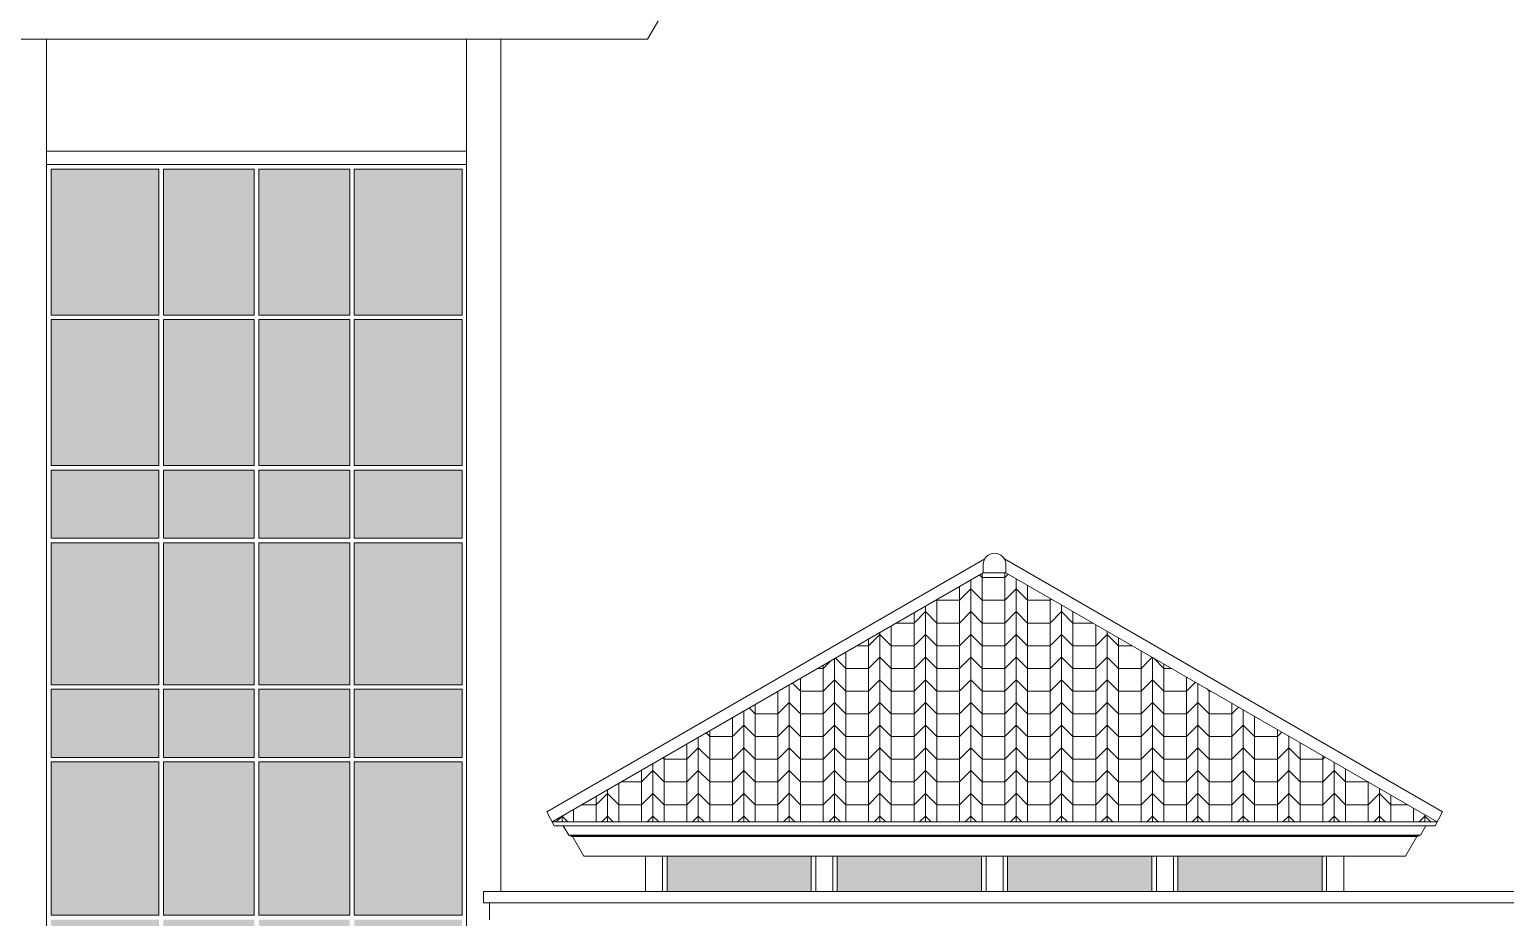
# Model space of a CAD drawing. Header units: millimetres. Extents: x -11 to 1625, y -267 to 180.
# Drawn here: x 1302.55 to 1315.55, y 158.84 to 166.66 of the extents above; entities that cross this region are included whole.
import ezdxf

# ---------------------------------------------------------------- set-up
doc = ezdxf.new("R2010")
doc.units = ezdxf.units.MM
for name, color, linetype, lineweight in [('ars', 11, 'Continuous', 5), ('kap', 71, 'Continuous', 15), ('kus', 63, 'Continuous', 15), ('lan', 7, 'Continuous', 15), ('sol kaca', 9, 'Continuous', 0), ('tem', 5, 'Continuous', 20)]:
    doc.layers.add(name, color=color, linetype=linetype, lineweight=lineweight)

msp = doc.modelspace()

# ---------------------------------------------------------------- hatches: boundary and pattern name
at = {"layer": 'ars'}
h = msp.add_hatch(dxfattribs=at)
h.set_pattern_fill('PLENTONG', color=256, scale=0.1)
h.set_pattern_definition([(90, (1254.3393, 68.03694), (-0.4, 2e-17), []), (90, (1254.4393, 68.03694), (-0.4, 2e-17), []), (90, (1254.5393, 68.03694), (-0.4, 2e-17), []), (45, (1254.33931, 68.03694), (1e-17, 0.2), [0.14142136, -0.4242641]), (135, (1254.53931, 68.03694), (-1e-17, -0.2), [0.14142136, -0.4242641]), (0, (1254.5393, 68.03694), (0, 0.2), [0.2, -0.2])])
h.paths.add_polyline_path([(1307.1509135, 159.6863081), (1314.9467326, 159.6863081), (1311.148823, 161.8790322), (1310.948823, 161.8790322)])
at = {"layer": 'sol kaca'}
h = msp.add_hatch(color=256, dxfattribs=at)
h.dxf.hatch_style = 1
h.paths.add_polyline_path([(1303.688823, 164.1488585), (1303.688823, 165.4338585), (1302.738823, 165.4338585), (1302.738823, 164.1488585)])
h.paths.add_polyline_path([(1303.728823, 164.1488585), (1304.528823, 164.1488585), (1304.528823, 165.4338585), (1303.728823, 165.4338585)])
h.paths.add_polyline_path([(1305.368823, 164.1488585), (1305.368823, 165.4338585), (1304.568823, 165.4338585), (1304.568823, 164.1488585)])
h.paths.add_polyline_path([(1306.358823, 164.1488585), (1306.358823, 165.4338585), (1305.408823, 165.4338585), (1305.408823, 164.1488585)])
h.paths.add_polyline_path([(1305.408823, 162.8238585), (1306.358823, 162.8238585), (1306.358823, 164.1088585), (1305.408823, 164.1088585)])
h.paths.add_polyline_path([(1305.368823, 164.1088585), (1304.568823, 164.1088585), (1304.568823, 162.8238585), (1305.368823, 162.8238585)])
h.paths.add_polyline_path([(1304.528823, 164.1088585), (1303.728823, 164.1088585), (1303.728823, 162.8238585), (1304.528823, 162.8238585)])
h.paths.add_polyline_path([(1303.688823, 164.1088585), (1302.738823, 164.1088585), (1302.738823, 162.8238585), (1303.688823, 162.8238585)])
h.paths.add_polyline_path([(1302.738823, 162.7838585), (1302.738823, 162.1838585), (1303.688823, 162.1838585), (1303.688823, 162.7838585)])
h.paths.add_polyline_path([(1304.528823, 162.1838585), (1304.528823, 162.7838585), (1303.728823, 162.7838585), (1303.728823, 162.1838585)])
h.paths.add_polyline_path([(1305.368823, 162.1838585), (1305.368823, 162.7838585), (1304.568823, 162.7838585), (1304.568823, 162.1838585)])
h.paths.add_polyline_path([(1306.358823, 162.1838585), (1306.358823, 162.7838585), (1305.408823, 162.7838585), (1305.408823, 162.1838585)])
h.paths.add_polyline_path([(1305.408823, 160.8938585), (1306.358823, 160.8938585), (1306.358823, 162.1438585), (1305.408823, 162.1438585)])
h.paths.add_polyline_path([(1305.368823, 162.1438585), (1304.568823, 162.1438585), (1304.568823, 160.8938585), (1305.368823, 160.8938585)])
h.paths.add_polyline_path([(1304.528823, 162.1438585), (1303.728823, 162.1438585), (1303.728823, 160.8938585), (1304.528823, 160.8938585)])
h.paths.add_polyline_path([(1302.738823, 160.8938585), (1303.688823, 160.8938585), (1303.688823, 162.1438585), (1302.738823, 162.1438585)])
h.paths.add_polyline_path([(1303.688823, 160.2538585), (1303.688823, 160.8538585), (1302.738823, 160.8538585), (1302.738823, 160.2538585)])
h.paths.add_polyline_path([(1304.528823, 160.2538585), (1304.528823, 160.8538585), (1303.728823, 160.8538585), (1303.728823, 160.2538585)])
h.paths.add_polyline_path([(1305.368823, 160.2538585), (1305.368823, 160.8538585), (1304.568823, 160.8538585), (1304.568823, 160.2538585)])
h.paths.add_polyline_path([(1305.408823, 160.8538585), (1305.408823, 160.2538585), (1306.358823, 160.2538585), (1306.358823, 160.8538585)])
h.paths.add_polyline_path([(1306.358823, 160.2138585), (1305.408823, 160.2138585), (1305.408823, 158.8638585), (1306.358823, 158.8638585)])
h.paths.add_polyline_path([(1305.368823, 160.2138585), (1304.568823, 160.2138585), (1304.568823, 158.8638585), (1305.368823, 158.8638585)])
h.paths.add_polyline_path([(1304.528823, 160.2138585), (1303.728823, 160.2138585), (1303.728823, 158.8638585), (1304.528823, 158.8638585)])
h.paths.add_polyline_path([(1302.738823, 158.8638585), (1303.688823, 158.8638585), (1303.688823, 160.2138585), (1302.738823, 160.2138585)])
h.paths.add_polyline_path([(1303.688823, 158.2238585), (1303.688823, 158.8238585), (1302.738823, 158.8238585), (1302.738823, 158.2238585)])
h.paths.add_polyline_path([(1304.528823, 158.2238585), (1304.528823, 158.8238585), (1303.728823, 158.8238585), (1303.728823, 158.2238585)])
h.paths.add_polyline_path([(1304.568823, 158.8238585), (1304.568823, 158.2238585), (1305.368823, 158.2238585), (1305.368823, 158.8238585)])
h.paths.add_polyline_path([(1305.408823, 158.8238585), (1305.408823, 158.2238585), (1306.358823, 158.2238585), (1306.358823, 158.8238585)])
h.paths.add_polyline_path([(1306.358823, 158.1838585), (1305.408823, 158.1838585), (1305.408823, 156.9338585), (1306.358823, 156.9338585)])
h.paths.add_polyline_path([(1305.368823, 158.1838585), (1304.568823, 158.1838585), (1304.568823, 156.9338585), (1305.368823, 156.9338585)])
h.paths.add_polyline_path([(1304.528823, 158.1838585), (1303.728823, 158.1838585), (1303.728823, 156.9338585), (1304.528823, 156.9338585)])
h.paths.add_polyline_path([(1302.738823, 156.9338585), (1303.688823, 156.9338585), (1303.688823, 158.1838585), (1302.738823, 158.1838585)])
h.paths.add_polyline_path([(1302.738823, 156.8938585), (1302.738823, 156.2938585), (1303.688823, 156.2938585), (1303.688823, 156.8938585)])
h.paths.add_polyline_path([(1304.528823, 156.8938585), (1303.728823, 156.8938585), (1303.728823, 156.2938585), (1304.528823, 156.2938585)])
h.paths.add_polyline_path([(1305.368823, 156.8938585), (1304.568823, 156.8938585), (1304.568823, 156.2938585), (1305.368823, 156.2938585)])
h.paths.add_polyline_path([(1305.408823, 156.8938585), (1305.408823, 156.2938585), (1306.358823, 156.2938585), (1306.358823, 156.8938585)])
h.paths.add_polyline_path([(1306.358823, 156.2538585), (1305.408823, 156.2538585), (1305.408823, 154.2638585), (1306.358823, 154.2638585)])
h.paths.add_polyline_path([(1304.568823, 154.2638585), (1305.368823, 154.2638585), (1305.368823, 156.2538585), (1304.568823, 156.2538585)])
h.paths.add_polyline_path([(1304.528823, 156.2538585), (1303.728823, 156.2538585), (1303.728823, 154.2638585), (1304.528823, 154.2638585)])
h.paths.add_polyline_path([(1302.738823, 154.2638585), (1303.688823, 154.2638585), (1303.688823, 156.2538585), (1302.738823, 156.2538585)])
h.paths.add_polyline_path([(1302.738823, 154.2238585), (1302.738823, 152.9738585), (1303.688823, 152.9738585), (1303.688823, 154.2238585)])
h.paths.add_polyline_path([(1303.728823, 152.9738585), (1304.528823, 152.9738585), (1304.528823, 154.2238585), (1303.728823, 154.2238585)])
h.paths.add_polyline_path([(1305.368823, 154.2238585), (1304.568823, 154.2238585), (1304.568823, 152.9738585), (1305.368823, 152.9738585)])
h.paths.add_polyline_path([(1305.408823, 152.9738585), (1306.358823, 152.9738585), (1306.358823, 154.2238585), (1305.408823, 154.2238585)])
h = msp.add_hatch(color=256, dxfattribs=at)
h.dxf.hatch_style = 1
h.paths.add_polyline_path([(1308.163823, 159.3849772), (1308.163823, 159.0738585), (1309.433823, 159.0738585), (1309.433823, 159.3849772)])
h.paths.add_polyline_path([(1310.933823, 159.0738585), (1310.933823, 159.3849772), (1309.663823, 159.3849772), (1309.663823, 159.0738585)])
h.paths.add_polyline_path([(1312.433823, 159.0738585), (1312.433823, 159.3849772), (1311.163823, 159.3849772), (1311.163823, 159.0738585)])
h.paths.add_polyline_path([(1313.933823, 159.0738585), (1313.933823, 159.3849772), (1312.663823, 159.3849772), (1312.663823, 159.0738585)])

# ---------------------------------------------------------------- linework, layer by layer
at = {"layer": 'ars'}
for p, q in [((1314.7741427, 159.5598906), (1307.3235034, 159.5598906)), ((1314.7669984, 159.5575124), (1307.3306476, 159.5575124))]:
    msp.add_line(p, q, dxfattribs=at)
at = {"layer": 'kap'}
for p, q in [((1307.9923852, 166.5776358), (1308.0919984, 166.750171)), ((1307.9923852, 166.5776358), (1291.1052608, 166.5776358)), ((1307.104692, 159.7750922), (1310.9622205, 162.0022373)), ((1314.9929541, 159.7750922), (1311.1354256, 162.0022373)), ((1307.1509135, 159.6863081), (1310.948823, 161.8790322)), ((1310.948823, 161.8790322), (1310.948823, 161.9522373)), ((1311.148823, 161.8790322), (1310.948823, 161.8790322)), ((1311.148823, 161.8790322), (1311.148823, 161.9522373)), ((1314.9467326, 159.6863081), (1311.148823, 161.8790322)), ((1307.1693845, 159.6508282), (1307.104692, 159.7750922)), ((1314.9282615, 159.6508282), (1314.9929541, 159.7750922)), ((1314.9467326, 159.6863081), (1307.1509135, 159.6863081)), ((1314.9282615, 159.6508282), (1307.1693845, 159.6508282)), ((1307.2978423, 159.5683329), (1307.2502135, 159.6508282)), ((1314.7998038, 159.5683329), (1314.8474325, 159.6508282)), ((1314.7998038, 159.5683329), (1307.2978423, 159.5683329)), ((1307.3235034, 159.5598906), (1307.321125, 159.5598906)), ((1307.3306476, 159.5575124), (1307.3277608, 159.5575124)), ((1307.4302608, 159.3849772), (1307.3306476, 159.5575124)), ((1314.6673852, 159.3849772), (1314.7669984, 159.5575124)), ((1314.7669984, 159.5575124), (1314.7698852, 159.5575124)), ((1314.7741427, 159.5598906), (1314.776521, 159.5598906)), ((1314.6673852, 159.3849772), (1307.4302608, 159.3849772))]:
    msp.add_line(p, q, dxfattribs=at)
for centre, radius, start, end in [((1311.048823, 161.9522373), 0.1, 0, 180), ((1307.321125, 159.5817752), 0.0218846, 217.8963914, 270), ((1307.3277608, 159.5625124), 0.005, 211.6251636, 270), ((1314.7698852, 159.5625124), 0.005, 270, 328.3748364), ((1314.776521, 159.5817752), 0.0218846, 270, 322.1036086)]:
    msp.add_arc(centre, radius, start, end, dxfattribs=at)
at = {"layer": 'kus'}
for p, q in [((1302.738823, 165.4338585), (1303.688823, 165.4338585)), ((1302.738823, 165.4338585), (1302.738823, 164.1488585)), ((1303.688823, 165.4338585), (1303.688823, 164.1488585)), ((1303.728823, 165.4338585), (1303.728823, 164.1488585)), ((1303.728823, 165.4338585), (1304.528823, 165.4338585)), ((1304.528823, 165.4338585), (1304.528823, 164.1488585)), ((1304.568823, 165.4338585), (1304.568823, 164.1488585)), ((1304.568823, 165.4338585), (1305.368823, 165.4338585)), ((1305.368823, 165.4338585), (1305.368823, 164.1488585)), ((1305.408823, 165.4338585), (1305.408823, 164.1488585)), ((1305.408823, 165.4338585), (1306.358823, 165.4338585)), ((1306.358823, 165.4338585), (1306.358823, 164.1488585)), ((1302.738823, 164.1488585), (1303.688823, 164.1488585)), ((1302.738823, 164.1088585), (1303.688823, 164.1088585)), ((1302.738823, 164.1088585), (1302.738823, 162.8238585)), ((1303.688823, 164.1088585), (1303.688823, 162.8238585)), ((1303.728823, 164.1488585), (1304.528823, 164.1488585)), ((1303.728823, 164.1088585), (1304.528823, 164.1088585)), ((1303.728823, 164.1088585), (1303.728823, 162.8238585)), ((1304.528823, 164.1088585), (1304.528823, 162.8238585)), ((1304.568823, 164.1488585), (1305.368823, 164.1488585)), ((1304.568823, 164.1088585), (1305.368823, 164.1088585)), ((1304.568823, 164.1088585), (1304.568823, 162.8238585)), ((1305.368823, 164.1088585), (1305.368823, 162.8238585)), ((1305.408823, 164.1488585), (1306.358823, 164.1488585)), ((1305.408823, 164.1088585), (1306.358823, 164.1088585)), ((1305.408823, 164.1088585), (1305.408823, 162.8238585)), ((1306.358823, 164.1088585), (1306.358823, 162.8238585)), ((1302.738823, 162.8238585), (1303.688823, 162.8238585)), ((1302.738823, 162.7838585), (1303.688823, 162.7838585)), ((1302.738823, 162.7838585), (1302.738823, 162.1838585)), ((1303.688823, 162.7838585), (1303.688823, 162.1838585)), ((1303.728823, 162.8238585), (1304.528823, 162.8238585)), ((1303.728823, 162.7838585), (1303.728823, 162.1838585)), ((1303.728823, 162.7838585), (1304.528823, 162.7838585)), ((1304.528823, 162.7838585), (1304.528823, 162.1838585)), ((1304.568823, 162.8238585), (1305.368823, 162.8238585)), ((1304.568823, 162.7838585), (1304.568823, 162.1838585)), ((1304.568823, 162.7838585), (1305.368823, 162.7838585)), ((1305.368823, 162.7838585), (1305.368823, 162.1838585)), ((1305.408823, 162.8238585), (1306.358823, 162.8238585)), ((1305.408823, 162.7838585), (1305.408823, 162.1838585)), ((1305.408823, 162.7838585), (1306.358823, 162.7838585)), ((1306.358823, 162.7838585), (1306.358823, 162.1838585)), ((1302.738823, 162.1838585), (1303.688823, 162.1838585)), ((1302.738823, 162.1438585), (1303.688823, 162.1438585)), ((1302.738823, 162.1438585), (1302.738823, 160.8938585)), ((1303.688823, 162.1438585), (1303.688823, 160.8938585)), ((1303.728823, 162.1838585), (1304.528823, 162.1838585)), ((1303.728823, 162.1438585), (1303.728823, 160.8938585)), ((1303.728823, 162.1438585), (1304.528823, 162.1438585)), ((1304.528823, 162.1438585), (1304.528823, 160.8938585)), ((1304.568823, 162.1838585), (1305.368823, 162.1838585)), ((1304.568823, 162.1438585), (1304.568823, 160.8938585)), ((1304.568823, 162.1438585), (1305.368823, 162.1438585)), ((1305.368823, 162.1438585), (1305.368823, 160.8938585)), ((1305.408823, 162.1838585), (1306.358823, 162.1838585)), ((1305.408823, 162.1438585), (1305.408823, 160.8938585)), ((1305.408823, 162.1438585), (1306.358823, 162.1438585)), ((1306.358823, 162.1438585), (1306.358823, 160.8938585)), ((1303.688823, 160.8938585), (1302.738823, 160.8938585)), ((1302.738823, 160.8538585), (1302.738823, 160.2538585)), ((1303.688823, 160.8538585), (1302.738823, 160.8538585)), ((1303.688823, 160.8538585), (1303.688823, 160.2538585)), ((1304.528823, 160.8938585), (1303.728823, 160.8938585)), ((1303.728823, 160.8538585), (1303.728823, 160.2538585)), ((1304.528823, 160.8538585), (1303.728823, 160.8538585)), ((1304.528823, 160.8538585), (1304.528823, 160.2538585)), ((1305.368823, 160.8938585), (1304.568823, 160.8938585)), ((1304.568823, 160.8538585), (1304.568823, 160.2538585)), ((1305.368823, 160.8538585), (1304.568823, 160.8538585)), ((1305.368823, 160.8538585), (1305.368823, 160.2538585)), ((1306.358823, 160.8938585), (1305.408823, 160.8938585)), ((1306.358823, 160.8538585), (1305.408823, 160.8538585)), ((1305.408823, 160.8538585), (1305.408823, 160.2538585)), ((1306.358823, 160.8538585), (1306.358823, 160.2538585)), ((1303.688823, 160.2538585), (1302.738823, 160.2538585)), ((1302.738823, 160.2138585), (1302.738823, 158.8638585)), ((1303.688823, 160.2138585), (1302.738823, 160.2138585)), ((1303.688823, 160.2138585), (1303.688823, 158.8638585)), ((1304.528823, 160.2538585), (1303.728823, 160.2538585)), ((1303.728823, 160.2138585), (1303.728823, 158.8638585)), ((1304.528823, 160.2138585), (1303.728823, 160.2138585)), ((1304.528823, 160.2138585), (1304.528823, 158.8638585)), ((1305.368823, 160.2538585), (1304.568823, 160.2538585)), ((1304.568823, 160.2138585), (1304.568823, 158.8638585)), ((1305.368823, 160.2138585), (1304.568823, 160.2138585)), ((1305.368823, 160.2138585), (1305.368823, 158.8638585)), ((1306.358823, 160.2538585), (1305.408823, 160.2538585)), ((1306.358823, 160.2138585), (1305.408823, 160.2138585)), ((1305.408823, 160.2138585), (1305.408823, 158.8638585)), ((1306.358823, 160.2138585), (1306.358823, 158.8638585)), ((1308.123823, 159.0738585), (1308.123823, 159.3849772)), ((1309.623823, 159.0738585), (1309.623823, 159.3849772)), ((1311.123823, 159.0738585), (1311.123823, 159.3849772)), ((1312.623823, 159.0738585), (1312.623823, 159.3849772)), ((1313.973823, 159.0738585), (1313.973823, 159.3849772)), ((1302.738823, 158.8638585), (1303.688823, 158.8638585)), ((1303.728823, 158.8638585), (1304.528823, 158.8638585)), ((1304.568823, 158.8638585), (1305.368823, 158.8638585)), ((1305.408823, 158.8638585), (1306.358823, 158.8638585))]:
    msp.add_line(p, q, dxfattribs=at)
for points in [[(1308.163823, 159.0738585), (1308.163823, 159.3849772)], [(1309.433823, 159.3849772), (1309.433823, 159.0738585)], [(1309.473823, 159.3849772), (1309.473823, 159.0738585)], [(1309.663823, 159.3849772), (1309.663823, 159.0738585)], [(1310.933823, 159.3849772), (1310.933823, 159.0738585)], [(1310.973823, 159.3849772), (1310.973823, 159.0738585)], [(1311.163823, 159.3849772), (1311.163823, 159.0738585)], [(1312.433823, 159.3849772), (1312.433823, 159.0738585)], [(1312.473823, 159.3849772), (1312.473823, 159.0738585)], [(1312.663823, 159.3849772), (1312.663823, 159.0738585)], [(1313.933823, 159.0738585), (1313.933823, 159.3849772)]]:
    msp.add_lwpolyline(points, dxfattribs=at)
at = {"layer": 'lan'}
for p, q in [((1302.698823, 165.5938585), (1306.398823, 165.5938585)), ((1302.698823, 165.4738585), (1306.398823, 165.4738585)), ((1306.548823, 159.0738585), (1306.548823, 158.9738585)), ((1316.048823, 159.0738585), (1306.548823, 159.0738585)), ((1316.048823, 158.9738585), (1306.548823, 158.9738585)), ((1306.598823, 158.9738585), (1306.598823, 158.8238585))]:
    msp.add_line(p, q, dxfattribs=at)
at = {"layer": 'tem'}
for p, q in [((1302.698823, 166.5776358), (1302.698823, 149.9738585)), ((1306.398823, 166.5776358), (1306.398823, 149.9738585)), ((1306.698823, 166.5776358), (1306.698823, 159.0738585)), ((1307.973823, 159.0738585), (1307.973823, 159.3849772)), ((1314.123823, 159.0738585), (1314.123823, 159.3849772))]:
    msp.add_line(p, q, dxfattribs=at)

doc.saveas('drawing.dxf')
